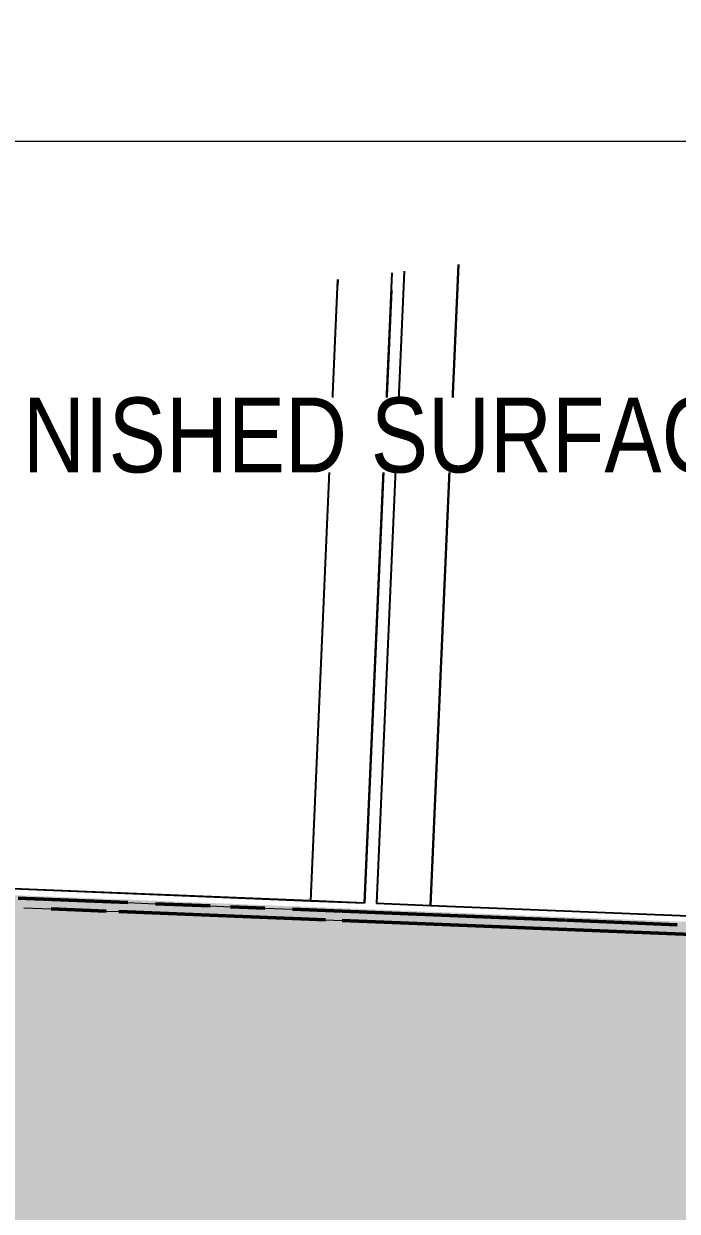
# Model space of a CAD drawing. Header units: metres. Extents: x 0 to 258, y 3 to 25.
# Drawn here: x 250.835 to 251.926, y 22.327 to 24.308 of the extents above; entities that cross this region are included whole.
import ezdxf

# ---------------------------------------------------------------- set-up
doc = ezdxf.new("R2010")
doc.units = ezdxf.units.M
doc.linetypes.add('JacobsDash', pattern=[0.0045000000000000005, 0.003, -0.0015])
doc.layers.get('Defpoints').update_dxf_attribs({"color": 41})
for name, color, linetype, lineweight in [('A-ANNO-DIMS', 7, 'Continuous', 9), ('A-FLOR', 7, 'Continuous', 50), ('A-FLOR-HDLN', 7, 'JacobsDash', 18), ('A-GENM', 7, 'Continuous', 35), ('G-ANNO-TEXT', 7, 'Continuous', 9)]:
    doc.layers.add(name, color=color, linetype=linetype, lineweight=lineweight)
doc.styles.add('Arial Narrow_2', font='ARIALN.TTF', dxfattribs={"height": 0.125})
doc.dimstyles.new('Dimension_Standard_T__mm_', dxfattribs={"dimscale": 0.3048, "dimtxt": 0.1279288717022825, "dimasz": 0.4101049868766404, "dimexe": 0.3937007874015747, "dimexo": 0.2460629921259842, "dimgap": 0.1640419947506562, "dimtad": 1, "dimdec": 0, "dimlfac": 1000, "dimzin": 0, "dimdsep": 46, "dimtxsty": 'Arial Narrow_2', "dimsah": 1, "dimcen": 0.09, "dimaunit": 1, "dimadec": 4, "dimazin": 0, "dimtfac": 1, "dimtdec": 4, "dimtix": 1, "dimtmove": 0, "dimatfit": 3, "dimfxl": 1, "dimtvp": 1, "dimtolj": 1, "dimtzin": 0, "dimlwd": 18, "dimlwe": 18, "dimarcsym": 2})

# ---------------------------------------------------------------- blocks, each defined once
blk = doc.blocks.new('SCR_B_08_SW_6 - SCR_B_08_SW_6-5549423-DRG-2873172 - ELEVATION - SOUTH WEST END')
at = {"layer": 'A-GENM', "color": 254, "lineweight": 25, "true_color": 0xd4d4d4}
for p, q in [((-1093.428402543346, 22.84489491108573), (-1093.382988223299, 23.88127377807033)), ((-1093.383001743271, 23.88127224932663), (-1093.383455134808, 23.87092561400739)), ((-1093.338512208329, 22.84128935954566), (-1093.292443341066, 23.89260534112961)), ((-1093.293622871382, 23.86355339099424), (-1093.338442933312, 22.84073580937405)), ((-1094.427352802536, 22.8854262107729), (-1093.428402543346, 22.84489491108573)), ((-1093.428346697282, 22.8443419092497), (-1094.427296956473, 22.88487320893692)), ((-1093.428415972299, 22.84489545942132), (-1093.338512208329, 22.84128935954566)), ((-1093.428402543346, 22.8448949110857), (-1093.428346697282, 22.8443419092497)), ((-1093.338442933312, 22.84073580937405), (-1093.428346697282, 22.84434190924971)), ((-1093.338512208329, 22.84128935954566), (-1093.338442933312, 22.84073580937405))]:
    blk.add_line(p, q, dxfattribs=at)
blk = doc.blocks.new('SCR_B_08_SW_7 - SCR_B_08_SW_7-5550261-DRG-2873172 - ELEVATION - SOUTH WEST END')
at = {"layer": 'A-GENM', "color": 254, "lineweight": 25, "true_color": 0xd4d4d4}
for p, q in [((-1093.272319251688, 23.89512380597492), (-1093.318533594115, 22.84048800401775)), ((-1093.228629830144, 22.83688190414207), (-1093.181760849483, 23.90645689777841)), ((-1093.181747329511, 23.90645842652181), (-1093.228616377162, 22.83688190414207)), ((-1093.318533594115, 22.84048800401775), (-1093.228629830144, 22.83688190414207)), ((-1093.318533594115, 22.84048800401775), (-1093.318464319097, 22.83993445384613)), ((-1093.228560555127, 22.83632835397046), (-1093.318464319097, 22.83993445384613)), ((-1093.228629830144, 22.83688190414208), (-1093.228560555127, 22.83632835397046)), ((-1093.22861640119, 22.83688135580648), (-1092.229666142, 22.79635005611926)), ((-1093.22861640119, 22.83688135580647), (-1093.228560555127, 22.83632835397048)), ((-1092.229610295936, 22.79579705428325), (-1093.228560555127, 22.83632835397045))]:
    blk.add_line(p, q, dxfattribs=at)
blk = doc.blocks.new('T2DPAA-T2D-C3S-DU-M3D-100304_rvt-37-DRG-2873172 - ELEVATION - SOUTH WEST END')
at = {"layer": 'A-GENM', "color": 254, "lineweight": 25, "true_color": 0xd0d0d0}
for name in ['SCR_B_08_SW_7 - SCR_B_08_SW_7-5550261-DRG-2873172 - ELEVATION - SOUTH WEST END', 'SCR_B_08_SW_6 - SCR_B_08_SW_6-5549423-DRG-2873172 - ELEVATION - SOUTH WEST END']:
    blk.add_blockref(name, (0, 0), dxfattribs=at)
blk = doc.blocks.new('DIMBLOCK54-DRG-2873172 - ELEVATION - SOUTH WEST END')
at = {"layer": 'A-ANNO-DIMS', "color": 0, "lineweight": 18, "transparency": 16777216}
for p, q in [((243.7084606548449, 23.23530012380565), (243.7084606548449, 24.23212417431643)), ((253.4793376746497, 22.84258082239574), (253.4793376746497, 24.23212417431643)), ((243.8334606548449, 24.11212417431643), (253.3543376746497, 24.11212417431643))]:
    blk.add_line(p, q, dxfattribs=at)
at = {"layer": 'A-ANNO-DIMS', "color": 0, "transparency": 16777216}
for points in [[(243.8334606548449, 24.13295750764976), (243.8334606548449, 24.0912908409831), (243.7084606548449, 24.11212417431643)], [(253.3543376746497, 24.13295750764976), (253.3543376746497, 24.0912908409831), (253.4793376746497, 24.11212417431643)]]:
    blk.add_solid(points, dxfattribs=at)
at = {"layer": 'Defpoints', "color": 0, "transparency": 16777216}
for p in [(253.4793376746497, 24.11212417431643), (243.7084606548449, 23.16030012380565), (253.4793376746497, 22.76758082239574)]:
    blk.add_point(p, dxfattribs=at)
at = {"layer": 'A-ANNO-DIMS', "color": 0, "lineweight": 18, "transparency": 16777216, "insert": (248.5938991647473, 24.22594579778164), "char_height": 0.125, "width": 1.605811932415317, "attachment_point": 5, "style": 'Arial Narrow_2'}
blk.add_mtext('\\A1;BARRIER TYPE - 03', dxfattribs=at)

msp = doc.modelspace()

# ---------------------------------------------------------------- hatches: boundary and pattern name
at = {"layer": 'A-FLOR', "lineweight": 5, "true_color": 0xc0c0c0}
h = msp.add_hatch(color=9, dxfattribs=at)
h.paths.add_polyline_path([(253.4792403494885, 22.72661169797493), (253.4792736179993, 22.7421834810005), (243.7091887898875, 23.13536834053831), (243.708761868372, 23.13537786079637), (243.7085096290505, 23.12015207571794), (253.4787940498745, 22.72662967379716)])
h.paths.add_polyline_path([(252.1072334704299, 22.79747358398439), (252.1069647233237, 22.79748428247754), (252.0615131777372, 22.79931586538209)])
h.paths.add_polyline_path([(250.4145499765852, 22.86568569946291), (250.414097402258, 22.86570377246014), (250.3868659959801, 22.86680122073185)])
for points in [[(253.4748423702763, 21.54196170696442), (253.4787813874102, 22.72663018380928), (243.7084099957351, 23.12015608869646), (243.7048850734443, 21.93321374880519), (253.0439311407858, 21.55921816912368)], [(253.4796662837575, 22.74216765747073), (253.4838460818542, 22.74810173386413), (253.0549168328093, 22.76521436173689), (252.7930067567504, 22.77566328735355), (248.4867351062744, 22.94681085533482), (244.5761251439089, 23.10164173669406), (244.0993223421633, 23.12049106235714), (244.4131686601277, 23.1075349314719), (253.4796596938756, 22.74216792302786)]]:
    msp.add_hatch(color=9, dxfattribs=at).paths.add_polyline_path(points)

# ---------------------------------------------------------------- linework, layer by layer
at = {"layer": 'A-FLOR'}
for p, q in [((250.8263074075739, 22.84909374017481), (251.0092596327775, 22.84172105063554)), ((250.8812301600965, 22.83125299252774), (250.9727420383922, 22.82756712499307)), ((250.9941249577682, 22.82670587495874), (251.3387077645389, 22.81282694902982)), ((251.0550462097951, 22.83987592294145), (251.1465580880911, 22.83618813687008)), ((251.1804709744063, 22.83482150040581), (251.2379984349986, 22.83250323340218)), ((251.2837850120166, 22.83065810570809), (251.7395090243203, 22.81229313827155)), ((251.3668169910441, 22.81169478031763), (253.4792403109395, 22.72661169952759)), ((251.7412626164592, 22.81222247124136), (251.9258550409581, 22.80478368422679))]:
    msp.add_line(p, q, dxfattribs=at)
at = {"layer": 'A-FLOR-HDLN'}
for p, q in [((250.8354931420376, 22.83309516420135), (250.881180601137, 22.83125498863757)), ((250.9727915973515, 22.82756512888325), (250.9940753988087, 22.82670787106856)), ((251.0093091917122, 22.84171905348771), (251.0549966508609, 22.83987792008928)), ((251.1466076470258, 22.83618613972225), (251.1804214154715, 22.83482349755364)), ((251.2380479939334, 22.83250123625435), (251.2837354530818, 22.83066010285592)), ((251.3387573234984, 22.81282495292), (251.3667674320848, 22.81169677642746)), ((251.7395585832548, 22.81229114112372), (251.7412130575244, 22.81222446838919))]:
    msp.add_line(p, q, dxfattribs=at)

# ---------------------------------------------------------------- block references
at = {"lineweight": 5}
msp.add_blockref('T2DPAA-T2D-C3S-DU-M3D-100304_rvt-37-DRG-2873172 - ELEVATION - SOUTH WEST END', (1344.74262527899, 0), dxfattribs=at)

# ---------------------------------------------------------------- dimensions: what is measured, and where the dimension line sits
at = {"layer": 'A-ANNO-DIMS', "lineweight": 18}
dim = msp.add_linear_dim(base=(253.4793376746497, 24.11212417431643), p1=(243.7084606548449, 23.16030012380565), p2=(253.4793376746497, 22.76758082239574), text='BARRIER TYPE - 03', dimstyle='Dimension_Standard_T__mm_', override={"dimpost": '<>', "dimfxl": 9.77876608708126}, dxfattribs=at)
dim.commit()
dim.dimension.update_dxf_attribs({"geometry": 'DIMBLOCK54-DRG-2873172 - ELEVATION - SOUTH WEST END', "text_midpoint": (248.5938991647473, 24.22594579778164)})

# ---------------------------------------------------------------- next in the draw order: texts
at = {"layer": 'G-ANNO-TEXT', "insert": (250.7067809581633, 23.68438307191209), "char_height": 0.125, "attachment_point": 1, "style": 'Arial Narrow_2', "bg_fill": 3, "box_fill_scale": 1, "bg_fill_color": 256, "bg_fill_true_color": 13158600, "bg_fill_transparency": 0}
msp.add_mtext('FINISHED SURFACE LEVEL', dxfattribs=at)

doc.saveas('drawing.dxf')
